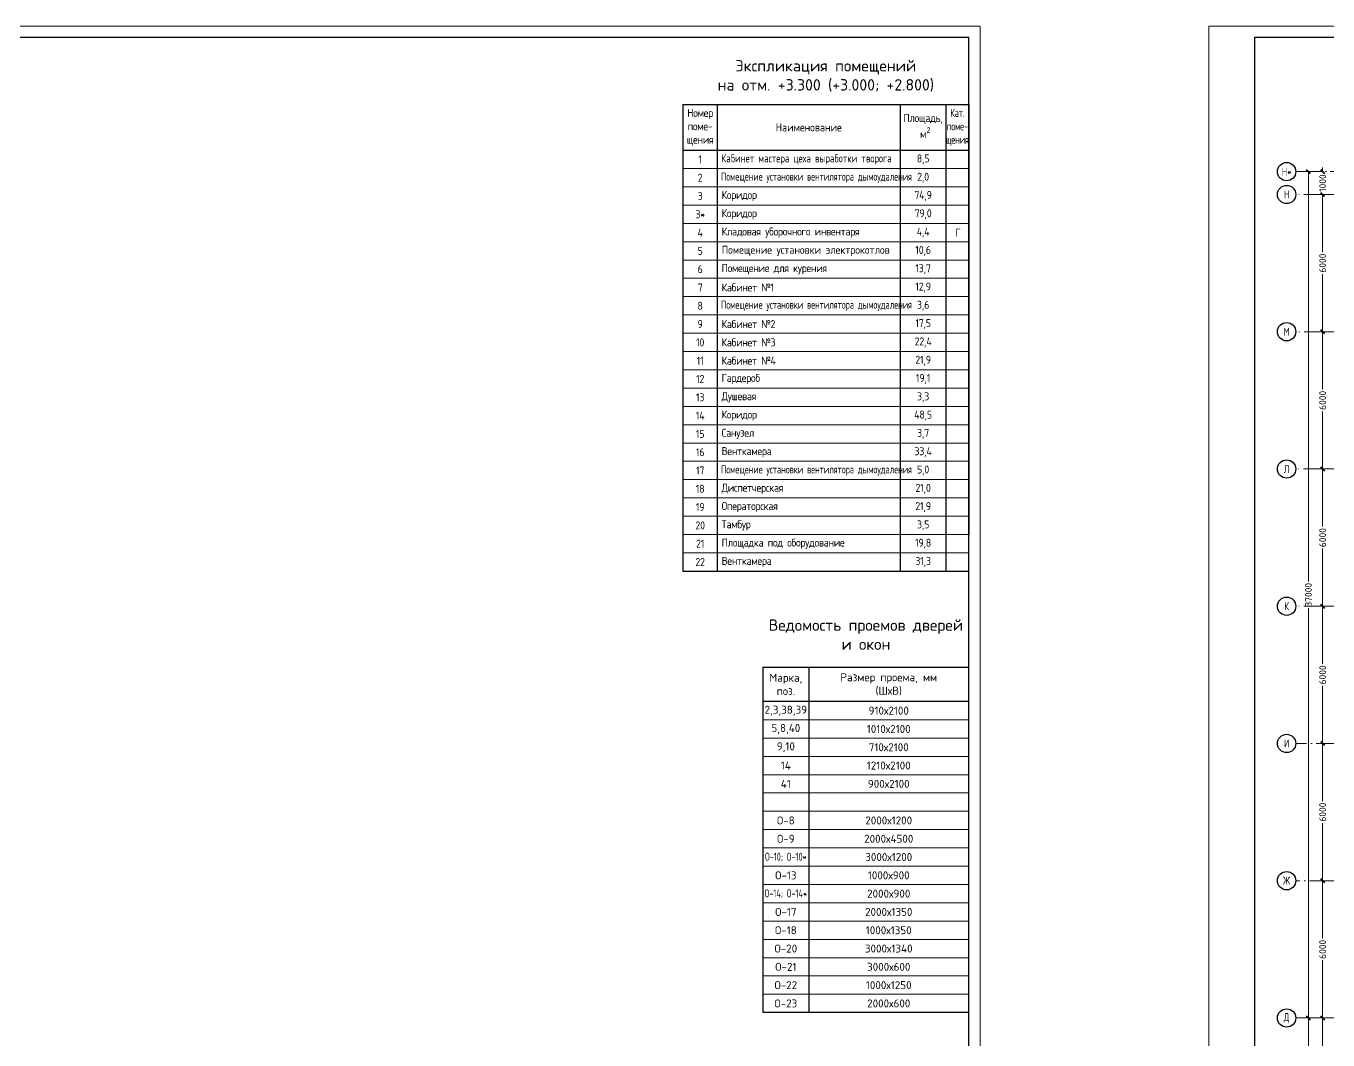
# Model space of a CAD drawing. Extents: x -965262 to 1142518, y -357520 to 71675.
# Drawn here: x -655192 to -598253, y -200313 to -155988 of the extents above; entities that cross this region are included whole.
import ezdxf

# ---------------------------------------------------------------- set-up
doc = ezdxf.new("R2010")
doc.units = 0
doc.header["$LTSCALE"] = 10
doc.linetypes.add('DOTE', pattern=[2.42, 2, -0.2, 0.02, -0.2])
doc.layers.get('0').update_dxf_attribs({"linetype": 'CONTINUOUS', "lineweight": 30})
doc.layers.get('Defpoints').update_dxf_attribs({"linetype": 'CONTINUOUS'})
doc.layers.add('DOTE', color=7, linetype='DOTE', lineweight=9)
doc.styles.add('GOST 2.304', font='isocpeur.ttf', dxfattribs={"width": 0.75, "height": 250})
doc.styles.add('GOST-2.304_Type-B', font='isocpeur.ttf', dxfattribs={"width": 0.9})
doc.styles.get("Standard").update_dxf_attribs({"font": 'isocpeur.ttf', "height": 300})
doc.dimstyles.get("Standard").update_dxf_attribs({"dimscale": 100, "dimtxt": 300, "dimasz": 1.8, "dimexe": 1.8, "dimexo": 0.625, "dimgap": 0.9, "dimtad": 0, "dimdec": 0, "dimzin": 0, "dimdsep": 46, "dimtxsty": 'Standard', "dimblk": 'ARCHTICK', "dimcen": 0.9, "dimclrd": 256, "dimclre": 256, "dimclrt": 256, "dimadec": 0, "dimazin": 0, "dimtfac": 1, "dimtdec": 0, "dimtofl": 0, "dimtmove": 0, "dimatfit": 3, "dimfxl": 1, "dimtolj": 1, "dimtzin": 0, "dimlwd": 15, "dimlwe": 15, "dimarcsym": 0})

# ---------------------------------------------------------------- blocks, each defined once
blk = doc.blocks.new('_ArchTick')
at = {"color": 0, "linetype": 'ByBlock', "lineweight": 0, "const_width": 0.4}
blk.add_lwpolyline([(-0.5, -0.5), (0.5, 0.5)], dxfattribs=at)
blk = doc.blocks.new('*D203')
at = {"lineweight": 15, "transparency": 16777216}
for p, q in [((-598548, -199352), (-598665, -199352)), ((-598485, -199352), (-598485, -201872)), ((-598485, -205352), (-598485, -202832)), ((-598548, -205352), (-598665, -205352))]:
    blk.add_line(p, q, dxfattribs=at)
at = {"layer": 'Defpoints', "color": 0, "lineweight": 15, "transparency": 16777216}
for p in [(-598485, -199352), (-598485, -199352), (-598485, -205352, 1451)]:
    blk.add_point(p, dxfattribs=at)
at = {"lineweight": 15, "transparency": 16777216, "xscale": 180, "yscale": 180, "zscale": 180}
for p, rotation in [((-598485, -199352), 90), ((-598485, -205352), 270)]:
    blk.add_blockref('_ArchTick', p, dxfattribs=dict(at, rotation=rotation))
at = {"lineweight": 15, "transparency": 16777216, "insert": (-598485, -202352), "char_height": 300, "attachment_point": 5, "rotation": 90}
blk.add_mtext('\\A1;6000', dxfattribs=at)
blk = doc.blocks.new('*D204')
at = {"lineweight": 15, "transparency": 16777216}
for p, q in [((-598485, -193352), (-598485, -195872)), ((-598423, -193352), (-598305, -193352)), ((-598485, -199352), (-598485, -196832)), ((-598423, -199352), (-598305, -199352))]:
    blk.add_line(p, q, dxfattribs=at)
at = {"layer": 'Defpoints', "color": 0, "lineweight": 15, "transparency": 16777216}
for p in [(-598485, -193352), (-598485, -193352), (-598485, -199352, 1451)]:
    blk.add_point(p, dxfattribs=at)
at = {"lineweight": 15, "transparency": 16777216, "xscale": 180, "yscale": 180, "zscale": 180}
for p, rotation in [((-598485, -193352), 90), ((-598485, -199352), 270)]:
    blk.add_blockref('_ArchTick', p, dxfattribs=dict(at, rotation=rotation))
at = {"lineweight": 15, "transparency": 16777216, "insert": (-598485, -196352), "char_height": 300, "attachment_point": 5, "rotation": 90}
blk.add_mtext('\\A1;6000', dxfattribs=at)
blk = doc.blocks.new('*D205')
at = {"lineweight": 15, "transparency": 16777216}
for p, q in [((-599171, -199352), (-599288, -199352)), ((-599108, -199352), (-599108, -210752)), ((-599108, -223352), (-599108, -211952)), ((-599171, -223352), (-599288, -223352))]:
    blk.add_line(p, q, dxfattribs=at)
at = {"layer": 'Defpoints', "color": 0, "lineweight": 15, "transparency": 16777216}
for p in [(-599108, -199352), (-599108, -199352), (-599108, -223352)]:
    blk.add_point(p, dxfattribs=at)
at = {"lineweight": 15, "transparency": 16777216, "xscale": 180, "yscale": 180, "zscale": 180}
for p, rotation in [((-599108, -199352), 90), ((-599108, -223352), 270)]:
    blk.add_blockref('_ArchTick', p, dxfattribs=dict(at, rotation=rotation))
at = {"lineweight": 15, "transparency": 16777216, "insert": (-599108, -211352), "char_height": 300, "attachment_point": 5, "rotation": 90}
blk.add_mtext('\\A1;24000', dxfattribs=at)
blk = doc.blocks.new('*D206')
at = {"lineweight": 15, "transparency": 16777216}
for p, q in [((-598485, -187352), (-598485, -189872)), ((-598423, -187352), (-598305, -187352)), ((-598485, -193352), (-598485, -190832)), ((-598423, -193352), (-598305, -193352))]:
    blk.add_line(p, q, dxfattribs=at)
at = {"layer": 'Defpoints', "color": 0, "lineweight": 15, "transparency": 16777216}
for p in [(-598485, -187352), (-598485, -187352), (-598485, -193352, 1451)]:
    blk.add_point(p, dxfattribs=at)
at = {"lineweight": 15, "transparency": 16777216, "xscale": 180, "yscale": 180, "zscale": 180}
for p, rotation in [((-598485, -187352), 90), ((-598485, -193352), 270)]:
    blk.add_blockref('_ArchTick', p, dxfattribs=dict(at, rotation=rotation))
at = {"lineweight": 15, "transparency": 16777216, "insert": (-598485, -190352), "char_height": 300, "attachment_point": 5, "rotation": 90}
blk.add_mtext('\\A1;6000', dxfattribs=at)
blk = doc.blocks.new('*D207')
at = {"lineweight": 15, "transparency": 16777216}
for p, q in [((-598485, -181352), (-598485, -183872)), ((-598423, -181352), (-598305, -181352)), ((-598485, -187352), (-598485, -184832)), ((-598423, -187352), (-598305, -187352))]:
    blk.add_line(p, q, dxfattribs=at)
at = {"layer": 'Defpoints', "color": 0, "lineweight": 15, "transparency": 16777216}
for p in [(-598485, -181352), (-598485, -181352), (-598485, -187352, 1451)]:
    blk.add_point(p, dxfattribs=at)
at = {"lineweight": 15, "transparency": 16777216, "xscale": 180, "yscale": 180, "zscale": 180}
for p, rotation in [((-598485, -181352), 90), ((-598485, -187352), 270)]:
    blk.add_blockref('_ArchTick', p, dxfattribs=dict(at, rotation=rotation))
at = {"lineweight": 15, "transparency": 16777216, "insert": (-598485, -184352), "char_height": 300, "attachment_point": 5, "rotation": 90}
blk.add_mtext('\\A1;6000', dxfattribs=at)
blk = doc.blocks.new('*D208')
at = {"lineweight": 15, "transparency": 16777216}
for p, q in [((-598485, -175352), (-598485, -177872)), ((-598423, -175352), (-598305, -175352)), ((-598485, -181352), (-598485, -178832)), ((-598423, -181352), (-598305, -181352))]:
    blk.add_line(p, q, dxfattribs=at)
at = {"layer": 'Defpoints', "color": 0, "lineweight": 15, "transparency": 16777216}
for p in [(-598485, -175352), (-598485, -175352), (-598485, -181352, 1451)]:
    blk.add_point(p, dxfattribs=at)
at = {"lineweight": 15, "transparency": 16777216, "xscale": 180, "yscale": 180, "zscale": 180}
for p, rotation in [((-598485, -175352), 90), ((-598485, -181352), 270)]:
    blk.add_blockref('_ArchTick', p, dxfattribs=dict(at, rotation=rotation))
at = {"lineweight": 15, "transparency": 16777216, "insert": (-598485, -178352), "char_height": 300, "attachment_point": 5, "rotation": 90}
blk.add_mtext('\\A1;6000', dxfattribs=at)
blk = doc.blocks.new('*D209')
at = {"lineweight": 15, "transparency": 16777216}
for p, q in [((-598485, -169352), (-598485, -171872)), ((-598423, -169352), (-598305, -169352)), ((-598485, -175352), (-598485, -172832)), ((-598423, -175352), (-598305, -175352))]:
    blk.add_line(p, q, dxfattribs=at)
at = {"layer": 'Defpoints', "color": 0, "lineweight": 15, "transparency": 16777216}
for p in [(-598485, -169352), (-598485, -169352), (-598485, -175352, 1451)]:
    blk.add_point(p, dxfattribs=at)
at = {"lineweight": 15, "transparency": 16777216, "xscale": 180, "yscale": 180, "zscale": 180}
for p, rotation in [((-598485, -169352), 90), ((-598485, -175352), 270)]:
    blk.add_blockref('_ArchTick', p, dxfattribs=dict(at, rotation=rotation))
at = {"lineweight": 15, "transparency": 16777216, "insert": (-598485, -172352), "char_height": 300, "attachment_point": 5, "rotation": 90}
blk.add_mtext('\\A1;6000', dxfattribs=at)
blk = doc.blocks.new('*D210')
at = {"lineweight": 15, "transparency": 16777216}
for p, q in [((-598485, -163352), (-598485, -165872)), ((-598423, -163352), (-598305, -163352)), ((-598485, -169352), (-598485, -166832)), ((-598423, -169352), (-598305, -169352))]:
    blk.add_line(p, q, dxfattribs=at)
at = {"layer": 'Defpoints', "color": 0, "lineweight": 15, "transparency": 16777216}
for p in [(-598485, -163352), (-598485, -163352), (-598485, -169352, 1451)]:
    blk.add_point(p, dxfattribs=at)
at = {"lineweight": 15, "transparency": 16777216, "xscale": 180, "yscale": 180, "zscale": 180}
for p, rotation in [((-598485, -163352), 90), ((-598485, -169352), 270)]:
    blk.add_blockref('_ArchTick', p, dxfattribs=dict(at, rotation=rotation))
at = {"lineweight": 15, "transparency": 16777216, "insert": (-598485, -166352), "char_height": 300, "attachment_point": 5, "rotation": 90}
blk.add_mtext('\\A1;6000', dxfattribs=at)
blk = doc.blocks.new('*D211')
at = {"lineweight": 15, "transparency": 16777216}
for p, q in [((-598485, -162352), (-598485, -162172)), ((-598548, -162352), (-598665, -162352)), ((-598548, -163352), (-598665, -163352)), ((-598485, -163352), (-598485, -163532))]:
    blk.add_line(p, q, dxfattribs=at)
at = {"layer": 'Defpoints', "color": 0, "lineweight": 15, "transparency": 16777216}
for p in [(-598485, -162352), (-598485, -162352), (-598485, -163352, 1451)]:
    blk.add_point(p, dxfattribs=at)
at = {"lineweight": 15, "transparency": 16777216, "xscale": 180, "yscale": 180, "zscale": 180}
for p, rotation in [((-598485, -162352), 270), ((-598485, -163352), 90)]:
    blk.add_blockref('_ArchTick', p, dxfattribs=dict(at, rotation=rotation))
at = {"lineweight": 15, "transparency": 16777216, "insert": (-598485, -162852), "char_height": 300, "attachment_point": 5, "rotation": 90}
blk.add_mtext('\\A1;1000', dxfattribs=at)
blk = doc.blocks.new('*D212')
at = {"lineweight": 15, "transparency": 16777216}
for p, q in [((-599171, -162352), (-599288, -162352)), ((-599108, -162352), (-599108, -180267)), ((-599108, -199352), (-599108, -181437)), ((-598436, -199352), (-599288, -199352))]:
    blk.add_line(p, q, dxfattribs=at)
at = {"layer": 'Defpoints', "color": 0, "lineweight": 15, "transparency": 16777216}
for p in [(-599108, -162352), (-599108, -162352), (-598373, -199352)]:
    blk.add_point(p, dxfattribs=at)
at = {"lineweight": 15, "transparency": 16777216, "xscale": 180, "yscale": 180, "zscale": 180}
for p, rotation in [((-599108, -162352), 90), ((-599108, -199352), 270)]:
    blk.add_blockref('_ArchTick', p, dxfattribs=dict(at, rotation=rotation))
at = {"lineweight": 15, "transparency": 16777216, "insert": (-599108, -180852), "char_height": 300, "attachment_point": 5, "rotation": 90}
blk.add_mtext('\\A1;37000', dxfattribs=at)

msp = doc.modelspace()

# ---------------------------------------------------------------- linework, layer by layer
for p, q in [((-626462.4, -159417.1, -1808.5), (-613962.4, -159417.1, -1808.5)), ((-626462.4, -159417.1, -1808.5), (-626462.4, -179817.1, -1808.5)), ((-624962.4, -159417.1, -1808.5), (-624962.4, -179817.1, -1808.5)), ((-616962.4, -159417.1, -1808.5), (-616962.4, -179817.1, -1808.5)), ((-614962.4, -159417.1, -1808.5), (-614962.4, -179817.1, -1808.5)), ((-613962.4, -159417.1, -1808.5), (-613962.4, -178217.1, -1808.5)), ((-626462.4, -161417.1, -1808.5), (-613962.4, -161417.1, -1808.5)), ((-626462.4, -179817.1, -1808.5), (-613962.4, -179817.1, -1808.5)), ((-622962.4, -184017.1, -1808.5), (-613962.4, -184017.1, -1808.5)), ((-622962.4, -184017.1, -1808.5), (-622962.4, -199117.1, -1808.5)), ((-620962.4, -184017.1, -1808.5), (-620962.4, -199117.1, -1808.5)), ((-613962.4, -199117.1, -1808.5), (-613962.4, -184017.1, -1808.5)), ((-613962.4, -185517.1, -1808.5), (-622962.4, -185517.1, -1808.5)), ((-613962.4, -199117.1, -1808.5), (-622962.4, -199117.1, -1808.5))]:
    msp.add_line(p, q)
at = {"lineweight": 15}
for p, q in [((-626462.4, -162217.1, -1808.5), (-613962.4, -162217.1, -1808.5)), ((-626462.4, -163017.1, -1808.5), (-613962.4, -163017.1, -1808.5)), ((-626462.4, -163817.1, -1808.5), (-613962.4, -163817.1, -1808.5)), ((-626462.4, -164617.1, -1808.5), (-613962.4, -164617.1, -1808.5)), ((-626462.4, -165417.1, -1808.5), (-613962.4, -165417.1, -1808.5)), ((-626462.4, -166217.1, -1808.5), (-613962.4, -166217.1, -1808.5)), ((-626462.4, -167017.1, -1808.5), (-613962.4, -167017.1, -1808.5)), ((-626462.4, -167817.1, -1808.5), (-613962.4, -167817.1, -1808.5)), ((-626462.4, -168617.1, -1808.5), (-613962.4, -168617.1, -1808.5)), ((-626462.4, -169417.1, -1808.5), (-613962.4, -169417.1, -1808.5)), ((-626462.4, -170217.1, -1808.5), (-613962.4, -170217.1, -1808.5)), ((-626462.4, -171017.1, -1808.5), (-613962.4, -171017.1, -1808.5)), ((-626462.4, -171817.1, -1808.5), (-613962.4, -171817.1, -1808.5)), ((-626462.4, -172617.1, -1808.5), (-613962.4, -172617.1, -1808.5)), ((-626462.4, -173417.1, -1808.5), (-613962.4, -173417.1, -1808.5)), ((-626462.4, -174217.1, -1808.5), (-613962.4, -174217.1, -1808.5)), ((-626462.4, -175017.1, -1808.5), (-613962.4, -175017.1, -1808.5)), ((-626462.4, -175817.1, -1808.5), (-613962.4, -175817.1, -1808.5)), ((-626462.4, -176617.1, -1808.5), (-613962.4, -176617.1, -1808.5)), ((-626462.4, -177417.1, -1808.5), (-613962.4, -177417.1, -1808.5)), ((-626462.4, -178217.1, -1808.5), (-613962.4, -178217.1, -1808.5)), ((-626462.4, -179017.1, -1808.5), (-613962.4, -179017.1, -1808.5)), ((-613962.4, -186317.1, -1808.5), (-622962.4, -186317.1, -1808.5)), ((-613962.4, -187117.1, -1808.5), (-622962.4, -187117.1, -1808.5)), ((-613962.4, -187917.1, -1808.5), (-622962.4, -187917.1, -1808.5)), ((-613962.4, -188717.1, -1808.5), (-622962.4, -188717.1, -1808.5)), ((-613962.4, -189517.1, -1808.5), (-622962.4, -189517.1, -1808.5)), ((-613962.4, -190317.1, -1808.5), (-622962.4, -190317.1, -1808.5)), ((-613962.4, -191117.1, -1808.5), (-622962.4, -191117.1, -1808.5)), ((-613962.4, -191917.1, -1808.5), (-622962.4, -191917.1, -1808.5)), ((-613962.4, -192717.1, -1808.5), (-622962.4, -192717.1, -1808.5)), ((-613962.4, -193517.1, -1808.5), (-622962.4, -193517.1, -1808.5)), ((-613962.4, -194317.1, -1808.5), (-622962.4, -194317.1, -1808.5)), ((-613962.4, -195117.1, -1808.5), (-622962.4, -195117.1, -1808.5)), ((-613962.4, -195917.1, -1808.5), (-622962.4, -195917.1, -1808.5)), ((-613962.4, -196717.1, -1808.5), (-622962.4, -196717.1, -1808.5)), ((-613962.4, -197517.1, -1808.5), (-622962.4, -197517.1, -1808.5)), ((-613962.4, -198317.1, -1808.5), (-622962.4, -198317.1, -1808.5))]:
    msp.add_line(p, q, dxfattribs=at)
at = {"lineweight": 15, "elevation": -1808.5}
for points in [[(-613462.4, -240087.8), (-613462.4, -155987.8), (-732362.4, -155987.8), (-732362.4, -240087.8)], [(-484562.4, -240087.8), (-484562.4, -155987.8), (-603462.4, -155987.8), (-603462.4, -240087.8)]]:
    msp.add_lwpolyline(points, close=True, dxfattribs=at)
at = {"elevation": -1808.5}
for points in [[(-613962.4, -239587.8), (-613962.4, -156487.8), (-730362.4, -156487.8), (-730362.4, -239587.8)], [(-485062.4, -239587.8), (-485062.4, -156487.8), (-601462.4, -156487.8), (-601462.4, -239587.8)]]:
    msp.add_lwpolyline(points, close=True, dxfattribs=at)
at = {"layer": 'DOTE', "ltscale": 100}
for p, q in [((-576792.5, -162352.1, -6162.4), (-599662.7, -162352.1, -6162.4)), ((-546488.1, -163352.1, -6162.4), (-599662.7, -163352.1, -6162.4)), ((-600462.7, -169352.1, -6162.4), (-600469.3, -169352.1, -6162.4)), ((-546480.6, -169352.1, -6162.4), (-599662.7, -169352.1, -6162.4)), ((-600462.7, -175352.1, -6162.4), (-600469.3, -175352.1, -6162.4)), ((-546503.7, -175352.1, -6162.4), (-599662.7, -175352.1, -6162.4)), ((-600462.7, -181352.1, -6162.4), (-600469.3, -181352.1, -6162.4)), ((-546493.2, -181352.1, -6162.4), (-599662.7, -181352.1, -6162.4)), ((-600462.7, -187352.1, -6162.4), (-600469.3, -187352.1, -6162.4)), ((-541110.6, -187352.1, -6162.4), (-599662.7, -187352.1, -6162.4)), ((-600462.7, -193352.1, -6162.4), (-600469.3, -193352.1, -6162.4)), ((-541398.5, -193352.1, -6162.4), (-599662.7, -193352.1, -6162.4)), ((-527777.4, -199352.1, -6162.4), (-599662.7, -199352.1, -6162.4))]:
    msp.add_line(p, q, dxfattribs=at)
at = {"layer": 'DOTE', "linetype": 'Continuous', "lineweight": 30}
for centre in [(-600062.7, -162352.1, -6162.4), (-600062.7, -163352.1, -6162.4), (-600062.7, -169352.1, -6162.4), (-600062.7, -175352.1, -6162.4), (-600062.7, -181352.1, -6162.4), (-600062.7, -187352.1, -6162.4), (-600062.7, -193352.1, -6162.4), (-600062.7, -199352.1, -6162.4)]:
    msp.add_circle(centre, 400, dxfattribs=at)

# ---------------------------------------------------------------- texts
for s, insert, char_height, width, attachment_point, style in [('{\\W1;Экспликация помещений\\Pна отм. +3.300 (+3.000; +2.800)}', (-620212.4, -158165.9, -904.2), 500, 40500, 5, 'GOST 2.304'), ('{\\fISOCPEUR|b0|i0|c204|p34;\\T0.95;Номер поме\\fISOCPEUR|b0|i0|c0|p34;-\\P\\fISOCPEUR|b0|i0|c204|p34;щения}', (-625712.4, -160417.1, -1808.5), 350, 1300, 5, 'GOST-2.304_Type-B'), ('\\A1;{\\fISOCPEUR|b0|i0|c204|p34;\\T0.95;Площадь\\fISOCPEUR|b0|i0|c0|p34;,\\T1;\\P\\fISOCPEUR|b0|i0|c204|p34; м\\fISOCPEUR|b0|i0|c0|p34;\\H0.7x;\\S2^  ;}', (-615962.4, -160417.1, -1808.5), 350, 2000, 5, 'GOST-2.304_Type-B'), ('\\A1;{\\fISOCPEUR|b0|i0|c204|p34;\\W0.75;\\T0.95;Кат.\\Pпоме-\\Pщения}', (-614462.4, -160417.1, -1808.5), 350, 1000, 5, 'GOST-2.304_Type-B'), ('{\\fISOCPEUR|b0|i0|c204|p34;Наименование}', (-620962.4, -160417.1, -1808.5), 350, 7700, 5, 'GOST-2.304_Type-B'), ('{\\fISOCPEUR|b0|i0|c0|p34;\\T0.95;1}', (-625712.4, -161817.1, -1808.5), 350, 1500, 5, 'GOST-2.304_Type-B'), ('{\\fISOCPEUR|b0|i0|c0|p34;\\W0.8; \\fISOCPEUR|b0|i0|c204|p34;Кабинет мастера цеха выработки творога}', (-624962.4, -161817.1, -1808.5), 350, 8000, 4, 'GOST-2.304_Type-B'), ('{\\fISOCPEUR|b0|i0|c0|p34;\\T0.95;8,5}', (-615962.4, -161817.1, -1808.5), 350, 2000, 5, 'GOST-2.304_Type-B'), ('{\\fISOCPEUR|b0|i0|c0|p34;\\T0.95;2}', (-625712.4, -162617.1, -1808.5), 350, 1500, 5, 'GOST-2.304_Type-B'), ('{\\fISOCPEUR|b0|i0|c0|p34;\\W0.7; \\fISOCPEUR|b0|i0|c204|p34;\\C256;Помещение установки вентилятора дымоудаления}', (-624962.4, -162617.1, -1808.5), 350, 8000, 4, 'GOST-2.304_Type-B'), ('{\\fISOCPEUR|b0|i0|c204|p34;\\T0.95;\\C256;2\\fISOCPEUR|b0|i0|c0|p34;,\\fISOCPEUR|b0|i0|c204|p34;0}', (-615962.4, -162617.1, -1808.5), 350, 2000, 5, 'GOST-2.304_Type-B'), ('{\\fISOCPEUR|b0|i0|c0|p34;\\T0.95;3}', (-625712.4, -163417.1, -1808.5), 350, 1500, 5, 'GOST-2.304_Type-B'), ('{\\fISOCPEUR|b0|i0|c0|p34;\\T0.95;\\C256; \\fISOCPEUR|b0|i0|c204|p34;Коридор}', (-624962.4, -163417.1, -1808.5), 350, 8000, 4, 'GOST-2.304_Type-B'), ('{\\T0.95;74,9}', (-615962.4, -163417.1, -1808.5), 350, 2000, 5, 'GOST-2.304_Type-B'), ('{\\T0.95;3*}', (-625712.4, -164217.1, -1808.5), 350, 1500, 5, 'GOST-2.304_Type-B'), ('{\\fISOCPEUR|b0|i0|c0|p34;\\T0.95;\\C256; \\fISOCPEUR|b0|i0|c204|p34;Коридор}', (-624962.4, -164217.1, -1808.5), 350, 8000, 4, 'GOST-2.304_Type-B'), ('{\\T0.95;79,0}', (-615962.4, -164217.1, -1808.5), 350, 2000, 5, 'GOST-2.304_Type-B'), ('{\\fISOCPEUR|b0|i0|c0|p34;\\T0.95;4}', (-625712.4, -165017.1, -1808.5), 350, 1500, 5, 'GOST-2.304_Type-B'), ('{\\fISOCPEUR|b0|i0|c0|p34;\\T0.95; \\fISOCPEUR|b0|i0|c204|p34;\\C256;Кладовая уборочного инвентаря}', (-624962.4, -165017.1, -1808.5), 350, 8000, 4, 'GOST-2.304_Type-B'), ('{\\fISOCPEUR|b0|i0|c204|p34;\\T0.95;\\C256;4\\fISOCPEUR|b0|i0|c0|p34;,\\fISOCPEUR|b0|i0|c204|p34;4}', (-615962.4, -165017.1, -1808.5), 350, 2000, 5, 'GOST-2.304_Type-B'), ('{\\T0.95;Г}', (-614434, -165017.1, -1808.5), 350, 814.707, 5, 'GOST-2.304_Type-B'), ('{\\fISOCPEUR|b0|i0|c0|p34;\\T0.95;5}', (-625712.4, -165817.1, -1808.5), 350, 1500, 5, 'GOST-2.304_Type-B'), ('{\\fISOCPEUR|b0|i0|c0|p34;\\W0.9; \\fISOCPEUR|b0|i0|c204|p34;\\C256;Помещение установки электрокотлов}', (-624962.4, -165817.1, -1808.5), 350, 8000, 4, 'GOST-2.304_Type-B'), ('{\\fISOCPEUR|b0|i0|c204|p34;\\T0.95;\\C256;10\\fISOCPEUR|b0|i0|c0|p34;,\\fISOCPEUR|b0|i0|c204|p34;6}', (-615962.4, -165817.1, -1808.5), 350, 2000, 5, 'GOST-2.304_Type-B'), ('{\\fISOCPEUR|b0|i0|c0|p34;\\T0.95;6}', (-625712.4, -166617.1, -1808.5), 350, 1500, 5, 'GOST-2.304_Type-B'), ('{\\fISOCPEUR|b0|i0|c0|p34;\\T0.95; \\fISOCPEUR|b0|i0|c204|p34;\\C256;Помещение для курения}', (-624962.4, -166617.1, -1808.5), 350, 8000, 4, 'GOST-2.304_Type-B'), ('{\\fISOCPEUR|b0|i0|c204|p34;\\T0.95;\\C256;13\\fISOCPEUR|b0|i0|c0|p34;,\\fISOCPEUR|b0|i0|c204|p34;7}', (-615962.4, -166617.1, -1808.5), 350, 2000, 5, 'GOST-2.304_Type-B'), ('{\\fISOCPEUR|b0|i0|c0|p34;\\T0.95;7}', (-625712.4, -167417.1, -1808.5), 350, 1500, 5, 'GOST-2.304_Type-B'), ('{\\fISOCPEUR|b0|i0|c0|p34;\\T0.95; \\fISOCPEUR|b0|i0|c204|p34;\\C256;Кабинет №1}', (-624962.4, -167417.1, -1808.5), 350, 8000, 4, 'GOST-2.304_Type-B'), ('{\\fISOCPEUR|b0|i0|c204|p34;\\T0.95;\\C256;12\\fISOCPEUR|b0|i0|c0|p34;,\\fISOCPEUR|b0|i0|c204|p34;9}', (-615962.4, -167417.1, -1808.5), 350, 2000, 5, 'GOST-2.304_Type-B'), ('{\\fISOCPEUR|b0|i0|c0|p34;\\T0.95;8}', (-625712.4, -168217.1, -1808.5), 350, 1500, 5, 'GOST-2.304_Type-B'), ('{\\fISOCPEUR|b0|i0|c0|p34;\\W0.7; \\fISOCPEUR|b0|i0|c204|p34;\\C256;Помещение установки вентилятора дымоудаления}', (-624962.4, -168217.1, -1808.5), 350, 8000, 4, 'GOST-2.304_Type-B'), ('{\\fISOCPEUR|b0|i0|c204|p34;\\T0.95;\\C256;3\\fISOCPEUR|b0|i0|c0|p34;,\\fISOCPEUR|b0|i0|c204|p34;6}', (-615962.4, -168217.1, -1808.5), 350, 2000, 5, 'GOST-2.304_Type-B'), ('{\\fISOCPEUR|b0|i0|c0|p34;\\T0.95;9}', (-625712.4, -169017.1, -1808.5), 350, 1500, 5, 'GOST-2.304_Type-B'), ('{\\fISOCPEUR|b0|i0|c0|p34;\\T0.95; \\fISOCPEUR|b0|i0|c204|p34;\\C256;Кабинет №2}', (-624962.4, -169017.1, -1808.5), 350, 8000, 4, 'GOST-2.304_Type-B'), ('{\\fISOCPEUR|b0|i0|c204|p34;\\T0.95;\\C256;17\\fISOCPEUR|b0|i0|c0|p34;,\\fISOCPEUR|b0|i0|c204|p34;5}', (-615962.4, -169017.1, -1808.5), 350, 2000, 5, 'GOST-2.304_Type-B'), ('{\\fISOCPEUR|b0|i0|c0|p34;\\T0.95;10}', (-625712.4, -169817.1, -1808.5), 350, 1500, 5, 'GOST-2.304_Type-B'), ('{\\fISOCPEUR|b0|i0|c0|p34;\\T0.95; \\fISOCPEUR|b0|i0|c204|p34;\\C256;Кабинет №3}', (-624962.4, -169817.1, -1808.5), 350, 8000, 4, 'GOST-2.304_Type-B'), ('{\\fISOCPEUR|b0|i0|c204|p34;\\T0.95;\\C256;22\\fISOCPEUR|b0|i0|c0|p34;,\\fISOCPEUR|b0|i0|c204|p34;4}', (-615962.4, -169817.1, -1808.5), 350, 2000, 5, 'GOST-2.304_Type-B'), ('{\\fISOCPEUR|b0|i0|c0|p34;\\T0.95;11}', (-625712.4, -170617.1, -1808.5), 350, 1500, 5, 'GOST-2.304_Type-B'), ('{\\fISOCPEUR|b0|i0|c0|p34;\\T0.95; \\fISOCPEUR|b0|i0|c204|p34;\\C256;Кабинет №4}', (-624962.4, -170617.1, -1808.5), 350, 8000, 4, 'GOST-2.304_Type-B'), ('{\\fISOCPEUR|b0|i0|c204|p34;\\T0.95;\\C256;21\\fISOCPEUR|b0|i0|c0|p34;,\\fISOCPEUR|b0|i0|c204|p34;9}', (-615962.4, -170617.1, -1808.5), 350, 2000, 5, 'GOST-2.304_Type-B'), ('{\\fISOCPEUR|b0|i0|c0|p34;\\T0.95;12}', (-625712.4, -171417.1, -1808.5), 350, 1500, 5, 'GOST-2.304_Type-B'), ('{\\fISOCPEUR|b0|i0|c0|p34;\\T0.95; \\fISOCPEUR|b0|i0|c204|p34;\\C256;Гардероб}', (-624962.4, -171417.1, -1808.5), 350, 8000, 4, 'GOST-2.304_Type-B'), ('{\\fISOCPEUR|b0|i0|c204|p34;\\T0.95;\\C256;19\\fISOCPEUR|b0|i0|c0|p34;,\\fISOCPEUR|b0|i0|c204|p34;1}', (-615962.4, -171417.1, -1808.5), 350, 2000, 5, 'GOST-2.304_Type-B'), ('{\\fISOCPEUR|b0|i0|c0|p34;\\T0.95;13}', (-625712.4, -172217.1, -1808.5), 350, 1500, 5, 'GOST-2.304_Type-B'), ('{\\fISOCPEUR|b0|i0|c0|p34;\\T0.95; \\fISOCPEUR|b0|i0|c204|p34;\\C256;Душевая}', (-624962.4, -172217.1, -1808.5), 350, 8000, 4, 'GOST-2.304_Type-B'), ('{\\fISOCPEUR|b0|i0|c0|p34;\\T0.95;\\C256;3,3}', (-615962.4, -172217.1, -1808.5), 350, 2000, 5, 'GOST-2.304_Type-B'), ('{\\fISOCPEUR|b0|i0|c0|p34;\\T0.95;14}', (-625712.4, -173017.1, -1808.5), 350, 1500, 5, 'GOST-2.304_Type-B'), ('{\\fISOCPEUR|b0|i0|c0|p34;\\T0.95;\\C256; \\fISOCPEUR|b0|i0|c204|p34;Коридор}', (-624962.4, -173017.1, -1808.5), 350, 8000, 4, 'GOST-2.304_Type-B'), ('{\\fISOCPEUR|b0|i0|c204|p34;\\T0.95;\\C256;48\\fISOCPEUR|b0|i0|c0|p34;,\\fISOCPEUR|b0|i0|c204|p34;5}', (-615962.4, -173017.1, -1808.5), 350, 2000, 5, 'GOST-2.304_Type-B'), ('{\\fISOCPEUR|b0|i0|c0|p34;\\T0.95;15}', (-625712.4, -173817.1, -1808.5), 350, 1500, 5, 'GOST-2.304_Type-B'), ('{\\fISOCPEUR|b0|i0|c0|p34;\\T0.95;\\C256; \\fISOCPEUR|b0|i0|c204|p34;Санузел}', (-624962.4, -173817.1, -1808.5), 350, 8000, 4, 'GOST-2.304_Type-B'), ('{\\fISOCPEUR|b0|i0|c204|p34;\\T0.95;\\C256;3\\fISOCPEUR|b0|i0|c0|p34;,\\fISOCPEUR|b0|i0|c204|p34;7}', (-615962.4, -173817.1, -1808.5), 350, 2000, 5, 'GOST-2.304_Type-B'), ('{\\fISOCPEUR|b0|i0|c0|p34;\\T0.95;16}', (-625712.4, -174617.1, -1808.5), 350, 1500, 5, 'GOST-2.304_Type-B'), ('{\\fISOCPEUR|b0|i0|c0|p34;\\T0.95; \\fISOCPEUR|b0|i0|c204|p34;\\C256;Венткамера}', (-624962.4, -174617.1, -1808.5), 350, 8000, 4, 'GOST-2.304_Type-B'), ('{\\fISOCPEUR|b0|i0|c204|p34;\\T0.95;\\C256;33\\fISOCPEUR|b0|i0|c0|p34;,4}', (-615962.4, -174617.1, -1808.5), 350, 2000, 5, 'GOST-2.304_Type-B'), ('{\\fISOCPEUR|b0|i0|c0|p34;\\T0.95;17}', (-625712.4, -175417.1, -1808.5), 350, 1500, 5, 'GOST-2.304_Type-B'), ('{\\fISOCPEUR|b0|i0|c0|p34;\\W0.7; \\fISOCPEUR|b0|i0|c204|p34;\\C256;Помещение установки вентилятора дымоудаления}', (-624962.4, -175417.1, -1808.5), 350, 8000, 4, 'GOST-2.304_Type-B'), ('{\\fISOCPEUR|b0|i0|c204|p34;\\T0.95;\\C256;5\\fISOCPEUR|b0|i0|c0|p34;,\\fISOCPEUR|b0|i0|c204|p34;0}', (-615962.4, -175417.1, -1808.5), 350, 2000, 5, 'GOST-2.304_Type-B'), ('{\\fISOCPEUR|b0|i0|c0|p34;\\T0.95;18}', (-625712.4, -176217.1, -1808.5), 350, 1500, 5, 'GOST-2.304_Type-B'), ('{\\fISOCPEUR|b0|i0|c0|p34;\\T0.95; \\fISOCPEUR|b0|i0|c204|p34;\\C256;Диспетчерская\\C1; }', (-624962.4, -176217.1, -1808.5), 350, 8000, 4, 'GOST-2.304_Type-B'), ('{\\fISOCPEUR|b0|i0|c204|p34;\\T0.95;\\C256;21\\fISOCPEUR|b0|i0|c0|p34;,\\fISOCPEUR|b0|i0|c204|p34;0}', (-615962.4, -176217.1, -1808.5), 350, 2000, 5, 'GOST-2.304_Type-B'), ('{\\fISOCPEUR|b0|i0|c0|p34;\\T0.95;19}', (-625712.4, -177017.1, -1808.5), 350, 1500, 5, 'GOST-2.304_Type-B'), ('{\\T0.95; Операторская}', (-624962.4, -177017.1, -1808.5), 350, 8000, 4, 'GOST-2.304_Type-B'), ('{\\fISOCPEUR|b0|i0|c0|p34;\\T0.95;\\C256;21,\\fISOCPEUR|b0|i0|c204|p34;9}', (-615962.4, -177017.1, -1808.5), 350, 2000, 5, 'GOST-2.304_Type-B'), ('{\\fTimes New Roman|b0|i0|c204|p18;В}', (-614961, -176618.6, -1808.5), 1.25, 2.093, 1, 'GOST 2.304'), ('{\\fArial|b0|i0|c204|p34;4}', (-614959.9, -176619.5, -1808.5), 0.75, 2.093, 1, 'GOST 2.304'), ('{\\fISOCPEUR|b0|i0|c0|p34;\\T0.95;20}', (-625712.4, -177817.1, -1808.5), 350, 1500, 5, 'GOST-2.304_Type-B'), ('{\\fISOCPEUR|b0|i0|c0|p34;\\T0.95; \\fISOCPEUR|b0|i0|c204|p34;\\C256;Тамбур}', (-624962.4, -177817.1, -1808.5), 350, 8000, 4, 'GOST-2.304_Type-B'), ('{\\fISOCPEUR|b0|i0|c204|p34;\\T0.95;\\C256;3\\fISOCPEUR|b0|i0|c0|p34;,\\fISOCPEUR|b0|i0|c204|p34;5}', (-615962.4, -177817.1, -1808.5), 350, 2000, 5, 'GOST-2.304_Type-B'), ('{\\fISOCPEUR|b0|i0|c0|p34;\\T0.95;21}', (-625712.4, -178617.1, -1808.5), 350, 1500, 5, 'GOST-2.304_Type-B'), ('{\\T0.95; Площадка под оборудование}', (-624962.4, -178617.1, -1808.5), 350, 8000, 4, 'GOST-2.304_Type-B'), ('{\\T0.95;19,8}', (-615962.4, -178617.1, -1808.5), 350, 2000, 5, 'GOST-2.304_Type-B'), ('{\\T0.95;22}', (-625712.4, -179417.1, -1808.5), 350, 1500, 5, 'GOST-2.304_Type-B'), ('{\\T0.95; Венткамера}', (-624962.4, -179417.1, -1808.5), 350, 8000, 4, 'GOST-2.304_Type-B'), ('{\\T0.95;31,3}', (-615962.4, -179417.1, -1808.5), 350, 2000, 5, 'GOST-2.304_Type-B'), ('{\\W1;Ведомость проемов дверей и окон}', (-618462.4, -182594, -904.2), 500, 9000, 5, 'GOST 2.304'), ('{\\W1;Марка,\\Pпоз.}', (-621962.4, -184767.1, -1808.5), 350, 2000, 5, 'GOST 2.304'), ('{\\W1;Размер проема, мм\\P(ШхВ)}', (-617462.4, -184767.1, -1808.5), 350, 7000, 5, 'GOST 2.304'), ('{\\W1;2,3,38,39}', (-621962.4, -185917.1, -1808.5), 350, 2000, 5, 'GOST 2.304'), ('{\\W1;910х2100}', (-617462.4, -185917.1, -1808.5), 350, 7000, 5, 'GOST 2.304'), ('{\\W1;5,8,40}', (-621962.4, -186717.1, -1808.5), 350, 2000, 5, 'GOST 2.304'), ('{\\W1;1010х2100}', (-617462.4, -186717.1, -1808.5), 350, 7000, 5, 'GOST 2.304'), ('{\\W1;9,10}', (-621962.4, -187517.1, -1808.5), 350, 2000, 5, 'GOST 2.304'), ('{\\W1;710х2100}', (-617462.4, -187517.1, -1808.5), 350, 7000, 5, 'GOST 2.304'), ('{\\W1;14}', (-621962.4, -188317.1, -1808.5), 350, 2000, 5, 'GOST 2.304'), ('{\\W1;1210х2100}', (-617462.4, -188317.1, -1808.5), 350, 7000, 5, 'GOST 2.304'), ('{\\W1;41}', (-621962.4, -189117.1, -1808.5), 350, 2000, 5, 'GOST 2.304'), ('{\\W1;900х2100}', (-617462.4, -189117.1, -1808.5), 350, 7000, 5, 'GOST 2.304'), ('{\\W1;2000х1200}', (-617462.4, -190717.1, -1808.5), 350, 7000, 5, 'GOST 2.304'), ('{\\W1;2000х4500}', (-617462.4, -191517.1, -1808.5), 350, 7000, 5, 'GOST 2.304'), ('{\\W1;3000х1200}', (-617462.4, -192317.1, -1808.5), 350, 7000, 5, 'GOST 2.304'), ('{\\W1;1000х900}', (-617462.4, -193117.1, -1808.5), 350, 7000, 5, 'GOST 2.304'), ('{\\W1;2000х900}', (-617462.4, -193917.1, -1808.5), 350, 7000, 5, 'GOST 2.304'), ('{\\W1;2000х1350}', (-617462.4, -194717.1, -1808.5), 350, 7000, 5, 'GOST 2.304'), ('{\\W1;1000х1350}', (-617462.4, -195517.1, -1808.5), 350, 7000, 5, 'GOST 2.304'), ('{\\W1;3000х1340}', (-617462.4, -196317.1, -1808.5), 350, 7000, 5, 'GOST 2.304'), ('{\\W1;3000х600}', (-617462.4, -197117.1, -1808.5), 350, 7000, 5, 'GOST 2.304'), ('{\\W1;1000х1250}', (-617462.4, -197917.1, -1808.5), 350, 7000, 5, 'GOST 2.304'), ('{\\W1;2000х600}', (-617462.4, -198717.1, -1808.5), 350, 7000, 5, 'GOST 2.304')]:
    msp.add_mtext(s, dxfattribs=dict(insert=insert, char_height=char_height, width=width, attachment_point=attachment_point, style=style))
at = {"color": 5, "char_height": 350, "width": 2000, "attachment_point": 5, "style": 'GOST 2.304'}
for s, insert in [('{\\W1;О-8}', (-621962.4, -190717.1, -1808.5)), ('{\\W1;О-9}', (-621962.4, -191517.1, -1808.5)), ('{\\W0.7;О-10; О-10*}', (-621962.4, -192317.1, -1808.5)), ('{\\W1;О-13}', (-621962.4, -193117.1, -1808.5)), ('{\\W0.7;О-14; О-14*}', (-621962.4, -193917.1, -1808.5)), ('{\\W1;О-17}', (-621962.4, -194717.1, -1808.5)), ('{\\W1;О-18}', (-621962.4, -195517.1, -1808.5)), ('{\\W1;О-20}', (-621962.4, -196317.1, -1808.5)), ('{\\W1;О-21}', (-621962.4, -197117.1, -1808.5)), ('{\\W1;О-22}', (-621962.4, -197917.1, -1808.5)), ('{\\W1;О-23}', (-621962.4, -198717.1, -1808.5))]:
    msp.add_mtext(s, dxfattribs=dict(at, insert=insert))
at = {"layer": 'DOTE', "linetype": 'Continuous', "lineweight": 30, "ltscale": 100, "char_height": 350, "width": 800, "attachment_point": 5, "style": 'GOST 2.304'}
for s, insert in [('Н*', (-600062.7, -162352.1, -6162.4)), ('Н', (-600062.7, -163352.1, -6162.4)), ('М', (-600062.7, -169352.1, -6162.4)), ('Л', (-600062.7, -175352.1, -6162.4)), ('К', (-600062.7, -181352.1, -6162.4)), ('И', (-600062.7, -187352.1, -6162.4)), ('Ж', (-600062.7, -193352.1, -6162.4)), ('Д', (-600062.7, -199352.1, -6162.4))]:
    msp.add_mtext(s, dxfattribs=dict(at, insert=insert))

# ---------------------------------------------------------------- dimensions: what is measured, and where the dimension line sits
at = {"lineweight": 15}
for base, p1, p2, picture, middle in [((-599108.2, -162352.1, -4711.1), (-598373.2, -199352.1, -4711.1), (-599108.2, -162352.1, -4711.1), '*D212', (-599108.2, -180852.1, -4711.1)), ((-598485.4, -162352.1, -6162.4), (-598485.4, -163352.1, -4711.1), (-598485.4, -162352.1, -6162.4), '*D211', (-598485.4, -162852.1, -6162.4)), ((-598485.4, -163352.1, -6162.4), (-598485.4, -169352.1, -4711.1), (-598485.4, -163352.1, -6162.4), '*D210', (-598485.4, -166352.1, -6162.4)), ((-598485.4, -169352.1, -6162.4), (-598485.4, -175352.1, -4711.1), (-598485.4, -169352.1, -6162.4), '*D209', (-598485.4, -172352.1, -6162.4)), ((-598485.4, -175352.1, -6162.4), (-598485.4, -181352.1, -4711.1), (-598485.4, -175352.1, -6162.4), '*D208', (-598485.4, -178352.1, -6162.4)), ((-598485.4, -181352.1, -6162.4), (-598485.4, -187352.1, -4711.1), (-598485.4, -181352.1, -6162.4), '*D207', (-598485.4, -184352.1, -6162.4)), ((-598485.4, -187352.1, -6162.4), (-598485.4, -193352.1, -4711.1), (-598485.4, -187352.1, -6162.4), '*D206', (-598485.4, -190352.1, -6162.4)), ((-598485.4, -193352.1, -6162.4), (-598485.4, -199352.1, -4711.1), (-598485.4, -193352.1, -6162.4), '*D204', (-598485.4, -196352.1, -6162.4)), ((-599108.2, -199352.1, -4711.1), (-599108.2, -223352.1, -4711.1), (-599108.2, -199352.1, -4711.1), '*D205', (-599108.2, -211352.1, -4711.1)), ((-598485.4, -199352.1, -6162.4), (-598485.4, -205352.1, -4711.1), (-598485.4, -199352.1, -6162.4), '*D203', (-598485.4, -202352.1, -6162.4))]:
    dim = msp.add_linear_dim(base=base, p1=p1, p2=p2, angle=90, dimstyle='Standard', dxfattribs=at)
    dim.commit()
    dim.dimension.update_dxf_attribs({"geometry": picture, "text_midpoint": middle})

doc.saveas('drawing.dxf')
